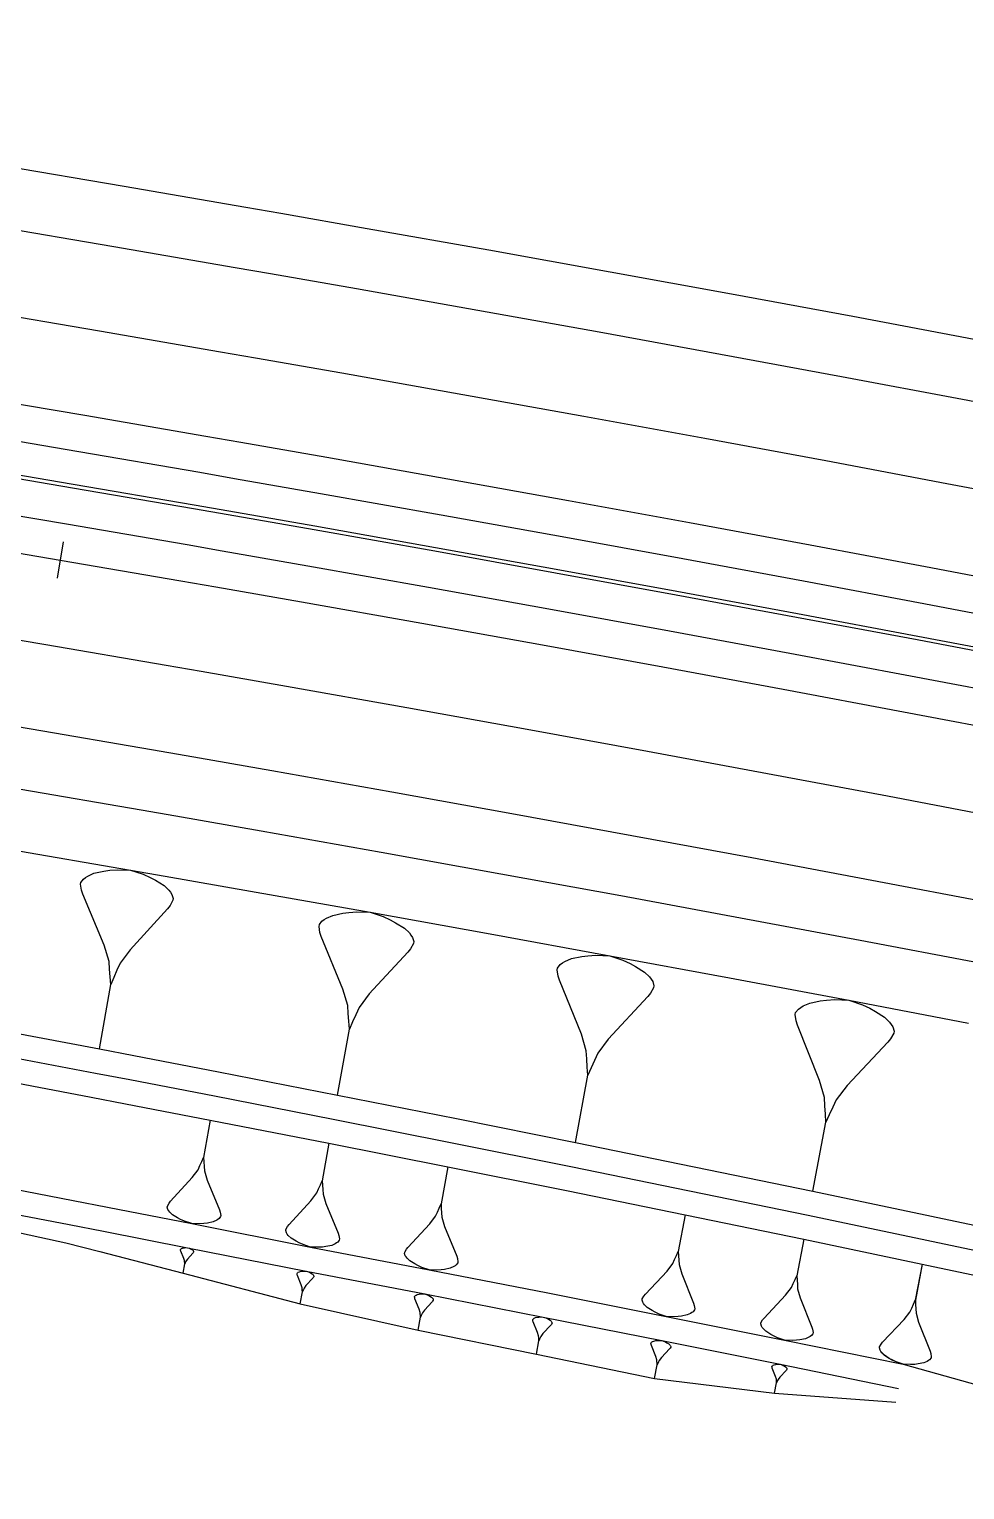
# Model space of a CAD drawing. Extents: x 388537 to 389570, y 804803 to 804975.
# Drawn here: x 389036 to 389074.3, y 804900 to 804959.7 of the extents above; entities that cross this region are included whole.
import ezdxf

# ---------------------------------------------------------------- set-up
doc = ezdxf.new("R2010")
doc.units = 0
doc.layers.get('0').update_dxf_attribs({"linetype": 'CONTINUOUS'})

msp = doc.modelspace()

# ---------------------------------------------------------------- linework, layer by layer
at = {"color": 3}
msp.add_line((389037.4411, 804938.7338), (389037.1883, 804937.2552), dxfattribs=at)
at = {"color": 7}
for p, q in [((389038.3528, 804925.0204), (389038.4412, 804925.0827)), ((389038.4412, 804925.0827), (389038.6934, 804925.1942)), ((389038.6934, 804925.1942), (389039.0963, 804925.2795)), ((389039.0963, 804925.2795), (389039.3354, 804925.3156)), ((389039.3354, 804925.3156), (389039.6498, 804925.3386)), ((389039.6498, 804925.3386), (389040.1903, 804925.3225)), ((389040.1903, 804925.3225), (389040.7046, 804925.1556)), ((389040.7046, 804925.1556), (389040.9929, 804925.0279)), ((389040.9929, 804925.0279), (389041.2058, 804924.9134)), ((389038.1498, 804924.7452), (389038.1629, 804924.8206)), ((389038.1859, 804924.5061), (389038.1498, 804924.7452)), ((389038.1629, 804924.8206), (389038.2644, 804924.9582)), ((389038.2351, 804924.3424), (389038.1859, 804924.5061)), ((389038.2644, 804924.9582), (389038.3528, 804925.0204)), ((389041.2058, 804924.9134), (389041.5564, 804924.6973)), ((389041.5564, 804924.6973), (389041.7562, 804924.5074)), ((389041.7562, 804924.5074), (389041.8185, 804924.419)), ((389039.1137, 804922.2496), (389038.2351, 804924.3424)), ((389041.8023, 804923.8785), (389041.7008, 804923.7409)), ((389041.9169, 804924.0915), (389041.8023, 804923.8785)), ((389041.8185, 804924.419), (389041.8808, 804924.3306)), ((389041.8808, 804924.3306), (389041.93, 804924.1668)), ((389041.93, 804924.1668), (389041.9169, 804924.0915)), ((389041.7008, 804923.7409), (389040.1685, 804922.0666)), ((389047.9034, 804923.0954), (389048.0079, 804923.2356)), ((389048.0079, 804923.2356), (389048.0986, 804923.2989)), ((389048.0986, 804923.2989), (389048.1894, 804923.3621)), ((389048.1894, 804923.3621), (389048.4479, 804923.4748)), ((389048.4479, 804923.4748), (389048.8604, 804923.56)), ((389048.8604, 804923.56), (389049.1051, 804923.5957)), ((389049.1051, 804923.5957), (389049.4269, 804923.6177)), ((389049.4269, 804923.6177), (389049.9796, 804923.5984)), ((389049.9796, 804923.5984), (389050.5048, 804923.4251)), ((389050.5048, 804923.4251), (389050.799, 804923.293)), ((389050.799, 804923.293), (389051.0162, 804923.1748)), ((389047.8896, 804923.0184), (389047.9034, 804923.0954)), ((389047.9253, 804922.7737), (389047.8896, 804923.0184)), ((389047.9748, 804922.6059), (389047.9253, 804922.7737)), ((389051.0162, 804923.1748), (389051.3737, 804922.952)), ((389051.3737, 804922.952), (389051.5771, 804922.7567)), ((389051.5771, 804922.7567), (389051.6404, 804922.666)), ((389051.6404, 804922.666), (389051.7036, 804922.5752)), ((389039.3105, 804921.5946), (389039.1137, 804922.2496)), ((389040.1685, 804922.0666), (389039.7625, 804921.5162)), ((389048.8628, 804920.4609), (389047.9748, 804922.6059)), ((389051.6211, 804922.1132), (389051.5165, 804921.973)), ((389051.7393, 804922.3305), (389051.6211, 804922.1132)), ((389051.7036, 804922.5752), (389051.7531, 804922.4075)), ((389051.7531, 804922.4075), (389051.7393, 804922.3305)), ((389039.3335, 804921.2802), (389039.3105, 804921.5946)), ((389039.7625, 804921.5162), (389039.6349, 804921.2279)), ((389051.5165, 804921.973), (389049.9407, 804920.2683)), ((389057.6338, 804921.3215), (389057.7415, 804921.4644)), ((389057.7415, 804921.4644), (389057.8346, 804921.5286)), ((389057.8346, 804921.5286), (389057.9278, 804921.5928)), ((389057.9278, 804921.5928), (389058.1928, 804921.7068)), ((389058.1928, 804921.7068), (389058.6151, 804921.7918)), ((389058.6151, 804921.7918), (389058.8657, 804921.8271)), ((389058.8657, 804921.8271), (389059.1949, 804921.8479)), ((389059.1949, 804921.8479), (389059.7602, 804921.8253)), ((389059.7602, 804921.8253), (389060.2965, 804921.6454)), ((389060.2965, 804921.6454), (389060.5968, 804921.5088)), ((389060.5968, 804921.5088), (389060.8184, 804921.3867)), ((389039.3566, 804920.9657), (389039.3335, 804921.2802)), ((389039.3796, 804920.6513), (389039.3566, 804920.9657)), ((389039.5072, 804920.9396), (389039.3796, 804920.6513)), ((389039.6349, 804921.2279), (389039.5072, 804920.9396)), ((389057.6194, 804921.2428), (389057.6338, 804921.3215)), ((389057.6547, 804920.9923), (389057.6194, 804921.2428)), ((389057.7044, 804920.8204), (389057.6547, 804920.9923)), ((389060.8184, 804921.3867), (389061.1829, 804921.157)), ((389061.1829, 804921.157), (389061.39, 804920.9563)), ((389061.39, 804920.9563), (389061.4542, 804920.8631)), ((389061.4542, 804920.8631), (389061.5184, 804920.7699)), ((389038.922, 804918.0144), (389039.3796, 804920.6513)), ((389049.0607, 804919.7899), (389048.8628, 804920.4609)), ((389049.9407, 804920.2683), (389049.5226, 804919.7074)), ((389058.6017, 804918.6218), (389057.7044, 804920.8204)), ((389061.4316, 804920.2978), (389061.324, 804920.1549)), ((389061.5537, 804920.5194), (389061.4316, 804920.2978)), ((389061.5184, 804920.7699), (389061.5682, 804920.5981)), ((389061.5682, 804920.5981), (389061.5537, 804920.5194)), ((389049.0826, 804919.4682), (389049.0607, 804919.7899)), ((389049.5226, 804919.7074), (389049.3906, 804919.4132)), ((389061.324, 804920.1549), (389059.7033, 804918.4192)), ((389067.4649, 804919.6445), (389067.5605, 804919.7097)), ((389067.5605, 804919.7097), (389067.6561, 804919.775)), ((389067.6561, 804919.775), (389067.9278, 804919.8902)), ((389067.9278, 804919.8902), (389068.3603, 804919.975)), ((389068.3603, 804919.975), (389068.6167, 804920.0098)), ((389068.6167, 804920.0098), (389068.9536, 804920.0294)), ((389068.9536, 804920.0294), (389069.5318, 804920.0034)), ((389069.5318, 804920.0034), (389070.0795, 804919.8166)), ((389070.0795, 804919.8166), (389070.386, 804919.6754)), ((389070.386, 804919.6754), (389070.612, 804919.5494)), ((389049.1046, 804919.1465), (389049.0826, 804919.4682)), ((389049.1265, 804918.8247), (389049.1046, 804919.1465)), ((389049.2586, 804919.1189), (389049.1265, 804918.8247)), ((389049.3906, 804919.4132), (389049.2586, 804919.1189)), ((389067.3389, 804919.4185), (389067.3541, 804919.4989)), ((389067.3737, 804919.162), (389067.3389, 804919.4185)), ((389067.3541, 804919.4989), (389067.4649, 804919.6445)), ((389067.4237, 804918.986), (389067.3737, 804919.162)), ((389070.612, 804919.5494), (389070.9837, 804919.3125)), ((389070.9837, 804919.3125), (389071.1946, 804919.1061)), ((389071.1946, 804919.1061), (389071.2598, 804919.0104)), ((389048.645, 804916.1299), (389049.1265, 804918.8247)), ((389058.8007, 804917.9344), (389058.6017, 804918.6218)), ((389068.3303, 804916.7323), (389067.4237, 804918.986)), ((389071.3598, 804918.6584), (389071.2338, 804918.4323)), ((389071.2598, 804919.0104), (389071.325, 804918.9148)), ((389071.325, 804918.9148), (389071.375, 804918.7388)), ((389071.375, 804918.7388), (389071.3598, 804918.6584)), ((389058.8215, 804917.6052), (389058.8007, 804917.9344)), ((389059.7033, 804918.4192), (389059.2728, 804917.8476)), ((389071.123, 804918.2867), (389069.4562, 804916.5194)), ((389071.2338, 804918.4323), (389071.123, 804918.2867)), ((389058.8424, 804917.276), (389058.8215, 804917.6052)), ((389058.8632, 804916.9468), (389058.8424, 804917.276)), ((389059.1363, 804917.5473), (389058.9997, 804917.247)), ((389059.2728, 804917.8476), (389059.1363, 804917.5473)), ((389058.3568, 804914.1927), (389058.8632, 804916.9468)), ((389058.9997, 804917.247), (389058.8632, 804916.9468)), ((389068.5304, 804916.0281), (389068.3303, 804916.7323)), ((389069.4562, 804916.5194), (389069.0129, 804915.9369)), ((389068.55, 804915.6912), (389068.5304, 804916.0281)), ((389068.5696, 804915.3543), (389068.55, 804915.6912)), ((389068.8717, 804915.6304), (389068.7305, 804915.3239)), ((389069.0129, 804915.9369), (389068.8717, 804915.6304)), ((389043.438, 804915.109), (389043.1691, 804913.5822)), ((389068.0571, 804912.2028), (389068.5892, 804915.0175)), ((389068.5892, 804915.0175), (389068.5696, 804915.3543)), ((389068.7305, 804915.3239), (389068.5892, 804915.0175)), ((389048.2932, 804914.1611), (389048.0197, 804912.6306)), ((389042.946, 804913.0818), (389043.0203, 804913.2486)), ((389043.0203, 804913.2486), (389043.0947, 804913.4154)), ((389043.0947, 804913.4154), (389043.1691, 804913.5822)), ((389043.1691, 804913.5822), (389043.1819, 804913.4)), ((389043.1819, 804913.4), (389043.1948, 804913.2178)), ((389043.1948, 804913.2178), (389043.2077, 804913.0357)), ((389053.1456, 804913.2), (389052.87, 804911.68)), ((389041.82, 804911.7958), (389042.71, 804912.7635)), ((389042.71, 804912.7635), (389042.946, 804913.0818)), ((389043.2077, 804913.0357), (389043.3208, 804912.6559)), ((389043.3208, 804912.6559), (389043.8267, 804911.4424)), ((389047.9447, 804912.4635), (389048.0197, 804912.6306)), ((389048.0197, 804912.6306), (389048.0321, 804912.4478)), ((389047.5573, 804911.8107), (389047.7947, 804912.1293)), ((389047.7947, 804912.1293), (389047.8697, 804912.2964)), ((389047.8697, 804912.2964), (389047.9447, 804912.4635)), ((389048.0321, 804912.4478), (389048.0446, 804912.2651)), ((389048.0446, 804912.2651), (389048.0571, 804912.0824)), ((389048.0571, 804912.0824), (389048.1695, 804911.7013)), ((389041.6866, 804911.5494), (389041.6943, 804911.5931)), ((389041.7149, 804911.4545), (389041.6866, 804911.5494)), ((389041.6943, 804911.5931), (389041.761, 804911.7163)), ((389041.7508, 804911.4032), (389041.7149, 804911.4545)), ((389041.7868, 804911.3519), (389041.7508, 804911.4032)), ((389041.761, 804911.7163), (389041.82, 804911.7958)), ((389041.9023, 804911.2416), (389041.7868, 804911.3519)), ((389043.8267, 804911.4424), (389043.8549, 804911.3475)), ((389043.8549, 804911.3475), (389043.8755, 804911.2089)), ((389046.6622, 804910.8425), (389047.5573, 804911.8107)), ((389048.1695, 804911.7013), (389048.6738, 804910.483)), ((389052.6453, 804911.1824), (389052.7202, 804911.3483)), ((389052.7202, 804911.3483), (389052.7951, 804911.5141)), ((389052.7951, 804911.5141), (389052.87, 804911.68)), ((389052.87, 804911.68), (389052.882, 804911.4984)), ((389052.882, 804911.4984), (389052.8939, 804911.3168)), ((389052.8939, 804911.3168), (389052.9058, 804911.1352)), ((389042.105, 804911.1159), (389041.9023, 804911.2416)), ((389042.2282, 804911.0493), (389042.105, 804911.1159)), ((389042.395, 804910.9749), (389042.2282, 804911.0493)), ((389042.6927, 804910.8775), (389042.395, 804910.9749)), ((389043.0058, 804910.8673), (389042.6927, 804910.8775)), ((389043.1879, 804910.8802), (389043.0058, 804910.8673)), ((389043.3265, 804910.9008), (389043.1879, 804910.8802)), ((389043.56, 804910.9496), (389043.3265, 804910.9008)), ((389043.7062, 804911.0138), (389043.56, 804910.9496)), ((389043.7575, 804911.0498), (389043.7062, 804911.0138)), ((389043.8088, 804911.0857), (389043.7575, 804911.0498)), ((389043.8678, 804911.1653), (389043.8088, 804911.0857)), ((389043.8755, 804911.2089), (389043.8678, 804911.1653)), ((389046.5357, 804910.6394), (389046.6029, 804910.7628)), ((389046.6029, 804910.7628), (389046.6622, 804910.8425)), ((389051.5169, 804909.9067), (389052.4086, 804910.8665)), ((389052.4086, 804910.8665), (389052.6453, 804911.1824)), ((389052.9058, 804911.1352), (389053.0166, 804910.7563)), ((389053.0166, 804910.7563), (389053.5146, 804909.5446)), ((389062.8419, 804911.2382), (389062.5624, 804909.7392)), ((389046.5279, 804910.5957), (389046.5357, 804910.6394)), ((389046.556, 804910.5004), (389046.5279, 804910.5957)), ((389046.5919, 804910.4489), (389046.556, 804910.5004)), ((389046.6278, 804910.3973), (389046.5919, 804910.4489)), ((389046.7434, 804910.2864), (389046.6278, 804910.3973)), ((389046.9464, 804910.1599), (389046.7434, 804910.2864)), ((389047.0698, 804910.0927), (389046.9464, 804910.1599)), ((389048.655, 804910.1253), (389048.6035, 804910.0894)), ((389048.7144, 804910.205), (389048.655, 804910.1253)), ((389048.6738, 804910.483), (389048.7019, 804910.3877)), ((389048.7019, 804910.3877), (389048.7222, 804910.2487)), ((389048.7222, 804910.2487), (389048.7144, 804910.205)), ((389067.6857, 804910.2376), (389067.4043, 804908.7491)), ((389042.2293, 804909.8114), (389042.2312, 804909.8221)), ((389042.2344, 804909.7775), (389042.2293, 804909.8114)), ((389042.2312, 804909.8221), (389042.2457, 804909.8416)), ((389042.2413, 804909.7542), (389042.2344, 804909.7775)), ((389042.3653, 804909.4567), (389042.2413, 804909.7542)), ((389042.2457, 804909.8416), (389042.2582, 804909.8504)), ((389042.2582, 804909.8504), (389042.2708, 804909.8592)), ((389042.2708, 804909.8592), (389042.3067, 804909.875)), ((389042.3067, 804909.875), (389042.3639, 804909.8869)), ((389042.3639, 804909.8869), (389042.3979, 804909.892)), ((389042.3979, 804909.892), (389042.4425, 804909.8952)), ((389042.4425, 804909.8952), (389042.5193, 804909.8927)), ((389042.7332, 804909.6676), (389042.515, 804909.4304)), ((389042.5193, 804909.8927), (389042.5922, 804909.8688)), ((389042.5922, 804909.8688), (389042.6331, 804909.8506)), ((389042.6331, 804909.8506), (389042.6633, 804909.8342)), ((389042.6633, 804909.8342), (389042.713, 804909.8034)), ((389042.713, 804909.8034), (389042.7413, 804909.7764)), ((389042.7476, 804909.6871), (389042.7332, 804909.6676)), ((389042.7413, 804909.7764), (389042.7501, 804909.7638)), ((389042.764, 804909.7173), (389042.7476, 804909.6871)), ((389042.7501, 804909.7638), (389042.7589, 804909.7512)), ((389042.7589, 804909.7512), (389042.7659, 804909.728)), ((389042.7659, 804909.728), (389042.764, 804909.7173)), ((389047.2369, 804910.0178), (389047.0698, 804910.0927)), ((389047.5352, 804909.9193), (389047.2369, 804910.0178)), ((389047.8491, 804909.9083), (389047.5352, 804909.9193)), ((389048.0318, 804909.9208), (389047.8491, 804909.9083)), ((389048.1708, 804909.9411), (389048.0318, 804909.9208)), ((389048.4051, 804909.9895), (389048.1708, 804909.9411)), ((389048.5519, 804910.0535), (389048.4051, 804909.9895)), ((389048.6035, 804910.0894), (389048.5519, 804910.0535)), ((389051.3828, 804909.6619), (389051.3906, 804909.7053)), ((389051.4105, 804909.5672), (389051.3828, 804909.6619)), ((389051.3906, 804909.7053), (389051.4577, 804909.8277)), ((389051.446, 804909.5159), (389051.4105, 804909.5672)), ((389051.4816, 804909.4646), (389051.446, 804909.5159)), ((389051.4577, 804909.8277), (389051.5169, 804909.9067)), ((389053.5146, 804909.5446), (389053.5423, 804909.4498)), ((389062.4128, 804909.4126), (389062.4876, 804909.5759)), ((389062.4876, 804909.5759), (389062.5624, 804909.7392)), ((389062.5624, 804909.7392), (389062.5733, 804909.5599)), ((389062.5733, 804909.5599), (389062.5841, 804909.3806)), ((389042.3366, 804908.8554), (389042.4025, 804909.2297)), ((389042.393, 804909.3636), (389042.3653, 804909.4567)), ((389042.3962, 804909.319), (389042.393, 804909.3636)), ((389042.3993, 804909.2743), (389042.3962, 804909.319)), ((389042.4025, 804909.2297), (389042.3993, 804909.2743)), ((389042.4207, 804909.2706), (389042.4025, 804909.2297)), ((389042.4389, 804909.3114), (389042.4207, 804909.2706)), ((389042.4572, 804909.3523), (389042.4389, 804909.3114)), ((389042.515, 804909.4304), (389042.4572, 804909.3523)), ((389047.0407, 804908.8929), (389047.0867, 804908.9129)), ((389047.0867, 804908.9129), (389047.1601, 804908.9281)), ((389047.1601, 804908.9281), (389047.2036, 804908.9344)), ((389047.2036, 804908.9344), (389047.2609, 804908.9384)), ((389047.2609, 804908.9384), (389047.3592, 804908.9349)), ((389047.3592, 804908.9349), (389047.4527, 804908.9041)), ((389051.5961, 804909.3541), (389051.4816, 804909.4646)), ((389051.7975, 804909.2278), (389051.5961, 804909.3541)), ((389051.9199, 804909.1608), (389051.7975, 804909.2278)), ((389052.0858, 804909.0859), (389051.9199, 804909.1608)), ((389052.3819, 804908.9873), (389052.0858, 804909.0859)), ((389052.6938, 804908.9757), (389052.3819, 804908.9873)), ((389052.8754, 804908.9876), (389052.6938, 804908.9757)), ((389053.0135, 804909.0074), (389052.8754, 804908.9876)), ((389053.2464, 804909.0549), (389053.0135, 804909.0074)), ((389053.3925, 804909.1181), (389053.2464, 804909.0549)), ((389053.4438, 804909.1537), (389053.3925, 804909.1181)), ((389053.4951, 804909.1893), (389053.4438, 804909.1537)), ((389053.5542, 804909.2682), (389053.4951, 804909.1893)), ((389053.5423, 804909.4498), (389053.5621, 804909.3117)), ((389053.5621, 804909.3117), (389053.5542, 804909.2682)), ((389061.218, 804907.9956), (389062.1029, 804908.9385)), ((389062.1029, 804908.9385), (389062.3381, 804909.2492)), ((389062.3381, 804909.2492), (389062.4128, 804909.4126)), ((389062.5841, 804909.3806), (389062.595, 804909.2013)), ((389062.595, 804909.2013), (389062.7025, 804908.8268)), ((389072.5265, 804909.2238), (389072.2433, 804907.7458)), ((389072.5265, 804909.2238), (389072.2435, 804907.7468)), ((389046.9873, 804908.8317), (389046.9898, 804908.8454)), ((389046.9937, 804908.7882), (389046.9873, 804908.8317)), ((389046.9898, 804908.8454), (389047.0084, 804908.8704)), ((389047.0025, 804908.7583), (389046.9937, 804908.7882)), ((389047.1605, 804908.3766), (389047.0025, 804908.7583)), ((389047.0084, 804908.8704), (389047.0245, 804908.8816)), ((389047.0245, 804908.8816), (389047.0407, 804908.8929)), ((389047.1957, 804908.2572), (389047.1605, 804908.3766)), ((389047.3523, 804908.3423), (389047.2779, 804908.2425)), ((389047.6328, 804908.6457), (389047.3523, 804908.3423)), ((389047.4527, 804908.9041), (389047.5051, 804908.8806)), ((389047.5051, 804908.8806), (389047.5437, 804908.8595)), ((389047.5437, 804908.8595), (389047.6073, 804908.8199)), ((389047.6073, 804908.8199), (389047.6435, 804908.7851)), ((389047.6513, 804908.6706), (389047.6328, 804908.6457)), ((389047.6435, 804908.7851), (389047.6548, 804908.769)), ((389047.6724, 804908.7093), (389047.6513, 804908.6706)), ((389047.6548, 804908.769), (389047.666, 804908.7528)), ((389047.666, 804908.7528), (389047.6748, 804908.723)), ((389047.6748, 804908.723), (389047.6724, 804908.7093)), ((389062.7025, 804908.8268), (389063.1881, 804907.6283)), ((389067.1802, 804908.2629), (389067.2549, 804908.425)), ((389067.2549, 804908.425), (389067.3296, 804908.587)), ((389067.3296, 804908.587), (389067.4043, 804908.7491)), ((389067.4043, 804908.7491), (389067.4146, 804908.5709)), ((389067.4146, 804908.5709), (389067.425, 804908.3928)), ((389067.425, 804908.3928), (389067.4354, 804908.2146)), ((389047.1218, 804907.6059), (389047.2074, 804908.0854)), ((389047.1996, 804908.2), (389047.1957, 804908.2572)), ((389047.2035, 804908.1427), (389047.1996, 804908.2)), ((389047.2074, 804908.0854), (389047.2035, 804908.1427)), ((389047.2309, 804908.1378), (389047.2074, 804908.0854)), ((389047.2544, 804908.1902), (389047.2309, 804908.1378)), ((389047.2779, 804908.2425), (389047.2544, 804908.1902)), ((389051.79, 804907.8897), (389051.7927, 804907.905)), ((389051.7969, 804907.8413), (389051.79, 804907.8897)), ((389051.7927, 804907.905), (389051.8135, 804907.9326)), ((389051.8066, 804907.8081), (389051.7969, 804907.8413)), ((389051.9811, 804907.3835), (389051.8066, 804907.8081)), ((389051.8135, 804907.9326), (389051.8315, 804907.9451)), ((389051.8315, 804907.9451), (389051.8494, 804907.9575)), ((389051.8494, 804907.9575), (389051.9006, 804907.9797)), ((389051.9006, 804907.9797), (389051.9822, 804907.9963)), ((389051.9822, 804907.9963), (389052.0306, 804908.0033)), ((389052.0306, 804908.0033), (389052.0942, 804908.0075)), ((389052.0942, 804908.0075), (389052.2035, 804908.0034)), ((389052.2035, 804908.0034), (389052.3073, 804907.9689)), ((389052.3073, 804907.9689), (389052.3654, 804907.9426)), ((389052.3654, 804907.9426), (389052.4083, 804907.9191)), ((389052.4083, 804907.9191), (389052.4789, 804907.8749)), ((389052.4789, 804907.8749), (389052.519, 804907.8362)), ((389052.519, 804907.8362), (389052.5315, 804907.8182)), ((389052.5509, 804907.7518), (389052.5274, 804907.7089)), ((389052.5315, 804907.8182), (389052.5439, 804907.8002)), ((389052.5439, 804907.8002), (389052.5536, 804907.767)), ((389052.5536, 804907.767), (389052.5509, 804907.7518)), ((389061.0844, 804907.7546), (389061.0924, 804907.7974)), ((389061.1113, 804907.661), (389061.0844, 804907.7546)), ((389061.0924, 804907.7974), (389061.1592, 804907.9179)), ((389061.1592, 804907.9179), (389061.218, 804907.9956)), ((389066.0644, 804907.0202), (389066.9458, 804907.9548)), ((389066.9458, 804907.9548), (389067.1802, 804908.2629)), ((389067.4354, 804908.2146), (389067.5412, 804907.8423)), ((389067.5412, 804907.8423), (389068.0207, 804906.6504)), ((389072.1687, 804907.585), (389072.2433, 804907.7458)), ((389072.1689, 804907.5861), (389072.2435, 804907.7468)), ((389072.2433, 804907.7458), (389072.2532, 804907.5688)), ((389072.2435, 804907.7468), (389072.2533, 804907.57)), ((389052.0199, 804907.2508), (389051.9811, 804907.3835)), ((389052.0241, 804907.1871), (389052.0199, 804907.2508)), ((389052.0283, 804907.1235), (389052.0241, 804907.1871)), ((389052.0325, 804907.0599), (389052.0283, 804907.1235)), ((389052.0587, 804907.118), (389052.0325, 804907.0599)), ((389052.085, 804907.1761), (389052.0587, 804907.118)), ((389052.1113, 804907.2342), (389052.085, 804907.1761)), ((389052.1942, 804907.3449), (389052.1113, 804907.2342)), ((389052.5066, 804907.6812), (389052.1942, 804907.3449)), ((389052.5274, 804907.7089), (389052.5066, 804907.6812)), ((389061.1461, 804907.6101), (389061.1113, 804907.661)), ((389061.1809, 804907.5593), (389061.1461, 804907.6101)), ((389061.2935, 804907.4497), (389061.1809, 804907.5593)), ((389061.4916, 804907.3241), (389061.2935, 804907.4497)), ((389061.6121, 804907.2573), (389061.4916, 804907.3241)), ((389061.7755, 804907.1826), (389061.6121, 804907.2573)), ((389062.0673, 804907.0839), (389061.7755, 804907.1826)), ((389062.9209, 804907.1463), (389062.6908, 804907.1005)), ((389063.0654, 804907.208), (389062.9209, 804907.1463)), ((389063.1162, 804907.2428), (389063.0654, 804907.208)), ((389063.167, 804907.2777), (389063.1162, 804907.2428)), ((389063.2258, 804907.3553), (389063.167, 804907.2777)), ((389063.1881, 804907.6283), (389063.2149, 804907.5346)), ((389063.2149, 804907.5346), (389063.2338, 804907.3982)), ((389063.2338, 804907.3982), (389063.2258, 804907.3553)), ((389071.7859, 804906.9579), (389072.0195, 804907.2634)), ((389071.7864, 804906.9595), (389072.0199, 804907.2647)), ((389072.0195, 804907.2634), (389072.0941, 804907.4242)), ((389072.0199, 804907.2647), (389072.0944, 804907.4254)), ((389072.0941, 804907.4242), (389072.1687, 804907.585)), ((389072.0944, 804907.4254), (389072.1689, 804907.5861)), ((389072.2532, 804907.5688), (389072.263, 804907.3918)), ((389072.2533, 804907.57), (389072.2632, 804907.3931)), ((389072.263, 804907.3918), (389072.2729, 804907.2148)), ((389072.2632, 804907.3931), (389072.273, 804907.2162)), ((389072.2729, 804907.2148), (389072.377, 804906.8446)), ((389072.273, 804907.2162), (389072.3771, 804906.8463)), ((389051.9359, 804906.5273), (389052.0325, 804907.0599)), ((389056.6196, 804906.9429), (389056.6225, 804906.9585)), ((389056.6266, 804906.8931), (389056.6196, 804906.9429)), ((389056.6225, 804906.9585), (389056.6438, 804906.9869)), ((389056.6365, 804906.8589), (389056.6266, 804906.8931)), ((389056.8148, 804906.4219), (389056.6365, 804906.8589)), ((389056.6438, 804906.9869), (389056.6624, 804906.9997)), ((389056.6624, 804906.9997), (389056.6809, 804907.0124)), ((389056.6809, 804907.0124), (389056.7336, 804907.0351)), ((389056.7336, 804907.0351), (389056.8175, 804907.052)), ((389056.8175, 804907.052), (389056.8673, 804907.059)), ((389056.8673, 804907.059), (389056.9328, 804907.0632)), ((389056.9328, 804907.0632), (389057.0451, 804907.0587)), ((389057.356, 804906.7266), (389057.0338, 804906.3816)), ((389057.0451, 804907.0587), (389057.1517, 804907.0229)), ((389057.1517, 804907.0229), (389057.2114, 804906.9958)), ((389057.2114, 804906.9958), (389057.2555, 804906.9715)), ((389057.2555, 804906.9715), (389057.3279, 804906.9258)), ((389057.3279, 804906.9258), (389057.3691, 804906.8859)), ((389057.3774, 804906.755), (389057.356, 804906.7266)), ((389057.3691, 804906.8859), (389057.3819, 804906.8674)), ((389057.4016, 804906.7991), (389057.3774, 804906.755)), ((389057.3819, 804906.8674), (389057.3946, 804906.8489)), ((389057.3946, 804906.8489), (389057.4045, 804906.8147)), ((389057.4045, 804906.8147), (389057.4016, 804906.7991)), ((389062.3751, 804907.0708), (389062.0673, 804907.0839)), ((389062.5544, 804907.0817), (389062.3751, 804907.0708)), ((389062.6908, 804907.1005), (389062.5544, 804907.0817)), ((389065.9311, 804906.7812), (389065.9391, 804906.8237)), ((389065.9575, 804906.6881), (389065.9311, 804906.7812)), ((389065.9391, 804906.8237), (389066.0058, 804906.9432)), ((389065.992, 804906.6375), (389065.9575, 804906.6881)), ((389066.0265, 804906.5869), (389065.992, 804906.6375)), ((389066.0058, 804906.9432), (389066.0644, 804907.0202)), ((389066.138, 804906.4777), (389066.0265, 804906.5869)), ((389068.0207, 804906.6504), (389068.0471, 804906.5573)), ((389068.0471, 804906.5573), (389068.0655, 804906.4217)), ((389070.9079, 804906.0317), (389071.7859, 804906.9579)), ((389070.909, 804906.0339), (389071.7864, 804906.9595)), ((389072.377, 804906.8446), (389072.8504, 804905.6595)), ((389072.3771, 804906.8463), (389072.8502, 804905.6619)), ((389056.7662, 804905.5415), (389056.8668, 804906.0889)), ((389056.8544, 804906.2852), (389056.8148, 804906.4219)), ((389056.8585, 804906.2198), (389056.8544, 804906.2852)), ((389056.8627, 804906.1543), (389056.8585, 804906.2198)), ((389056.8668, 804906.0889), (389056.8627, 804906.1543)), ((389056.894, 804906.1486), (389056.8668, 804906.0889)), ((389056.9211, 804906.2083), (389056.894, 804906.1486)), ((389056.9483, 804906.268), (389056.9211, 804906.2083)), ((389057.0338, 804906.3816), (389056.9483, 804906.268)), ((389061.4461, 804905.9828), (389061.4491, 804905.9989)), ((389061.4532, 804905.9316), (389061.4461, 804905.9828)), ((389061.4491, 804905.9989), (389061.4711, 804906.028)), ((389061.4632, 804905.8964), (389061.4532, 804905.9316)), ((389061.4711, 804906.028), (389061.4902, 804906.0411)), ((389061.4902, 804906.0411), (389061.5093, 804906.0542)), ((389061.5093, 804906.0542), (389061.5635, 804906.0774)), ((389061.5635, 804906.0774), (389061.6499, 804906.0945)), ((389061.6499, 804906.0945), (389061.7011, 804906.1016)), ((389061.7011, 804906.1016), (389061.7684, 804906.1057)), ((389061.7684, 804906.1057), (389061.884, 804906.1008)), ((389061.884, 804906.1008), (389061.9935, 804906.0637)), ((389061.9935, 804906.0637), (389062.0548, 804906.0357)), ((389062.0548, 804906.0357), (389062.1001, 804906.0106)), ((389062.1001, 804906.0106), (389062.1745, 804905.9634)), ((389062.1745, 804905.9634), (389062.2167, 804905.9223)), ((389062.2167, 804905.9223), (389062.2298, 804905.9032)), ((389066.3346, 804906.3525), (389066.138, 804906.4777)), ((389066.4541, 804906.2858), (389066.3346, 804906.3525)), ((389066.6162, 804906.2112), (389066.4541, 804906.2858)), ((389066.9058, 804906.1124), (389066.6162, 804906.2112)), ((389067.2116, 804906.0986), (389066.9058, 804906.1124)), ((389067.3897, 804906.109), (389067.2116, 804906.0986)), ((389067.5253, 804906.1274), (389067.3897, 804906.109)), ((389067.7541, 804906.1722), (389067.5253, 804906.1274)), ((389067.8977, 804906.2332), (389067.7541, 804906.1722)), ((389067.9483, 804906.2677), (389067.8977, 804906.2332)), ((389067.9989, 804906.3022), (389067.9483, 804906.2677)), ((389068.0575, 804906.3792), (389067.9989, 804906.3022)), ((389068.0655, 804906.4217), (389068.0575, 804906.3792)), ((389070.783, 804905.8367), (389070.8495, 804905.9553)), ((389070.7842, 804905.8391), (389070.8507, 804905.9576)), ((389070.8495, 804905.9553), (389070.9079, 804906.0317)), ((389070.8507, 804905.9576), (389070.909, 804906.0339)), ((389061.6455, 804905.4465), (389061.4632, 804905.8964)), ((389061.6859, 804905.3059), (389061.6455, 804905.4465)), ((389061.8706, 804905.4045), (389061.7823, 804905.2879)), ((389062.2028, 804905.7585), (389061.8706, 804905.4045)), ((389062.2249, 804905.7877), (389062.2028, 804905.7585)), ((389062.25, 804905.8329), (389062.2249, 804905.7877)), ((389062.2298, 804905.9032), (389062.2429, 804905.8842)), ((389062.2429, 804905.8842), (389062.253, 804905.849)), ((389062.253, 804905.849), (389062.25, 804905.8329)), ((389070.7749, 804905.7945), (389070.783, 804905.8367)), ((389070.801, 804905.702), (389070.7749, 804905.7945)), ((389070.7761, 804905.7969), (389070.7842, 804905.8391)), ((389070.8021, 804905.7044), (389070.7761, 804905.7969)), ((389070.8351, 804905.6516), (389070.801, 804905.702)), ((389070.8362, 804905.6541), (389070.8021, 804905.7044)), ((389070.8692, 804905.6013), (389070.8351, 804905.6516)), ((389070.8704, 804905.6038), (389070.8362, 804905.6541)), ((389070.9797, 804905.4926), (389070.8692, 804905.6013)), ((389070.9808, 804905.4951), (389070.8704, 804905.6038)), ((389071.1747, 804905.3677), (389070.9797, 804905.4926)), ((389071.1756, 804905.3703), (389070.9808, 804905.4951)), ((389071.2933, 804905.3012), (389071.1747, 804905.3677)), ((389071.2941, 804905.3039), (389071.1756, 804905.3703)), ((389072.886, 804905.3925), (389072.8277, 804905.3162)), ((389072.8863, 804905.3899), (389072.8279, 804905.3135)), ((389072.8502, 804905.6619), (389072.8762, 804905.5694)), ((389072.8504, 804905.6595), (389072.8764, 804905.5669)), ((389072.8762, 804905.5694), (389072.8941, 804905.4347)), ((389072.8764, 804905.5669), (389072.8944, 804905.4321)), ((389072.8941, 804905.4347), (389072.886, 804905.3925)), ((389072.8944, 804905.4321), (389072.8863, 804905.3899)), ((389061.5932, 804904.5413), (389061.6981, 804905.104)), ((389061.69, 804905.2386), (389061.6859, 804905.3059)), ((389061.694, 804905.1713), (389061.69, 804905.2386)), ((389061.6981, 804905.104), (389061.694, 804905.1713)), ((389061.7262, 804905.1653), (389061.6981, 804905.104)), ((389061.7543, 804905.2266), (389061.7262, 804905.1653)), ((389061.7823, 804905.2879), (389061.7543, 804905.2266)), ((389066.3873, 804905.041), (389066.3896, 804905.0532)), ((389066.3926, 804905.0021), (389066.3873, 804905.041)), ((389066.3896, 804905.0532), (389066.4064, 804905.0753)), ((389066.4001, 804904.9753), (389066.3926, 804905.0021)), ((389066.5377, 804904.6333), (389066.4001, 804904.9753)), ((389066.4064, 804905.0753), (389066.4209, 804905.0852)), ((389066.4209, 804905.0852), (389066.4354, 804905.0951)), ((389066.4354, 804905.0951), (389066.4767, 804905.1126)), ((389066.4767, 804905.1126), (389066.5423, 804905.1254)), ((389066.5423, 804905.1254), (389066.5812, 804905.1307)), ((389066.5812, 804905.1307), (389066.6323, 804905.1337)), ((389066.6323, 804905.1337), (389066.7201, 804905.1298)), ((389066.9616, 804904.8692), (389066.7086, 804904.601)), ((389066.7201, 804905.1298), (389066.8032, 804905.1014)), ((389066.8032, 804905.1014), (389066.8497, 804905.08)), ((389066.8497, 804905.08), (389066.884, 804905.0608)), ((389066.884, 804905.0608), (389066.9405, 804905.0249)), ((389066.9405, 804905.0249), (389066.9725, 804904.9936)), ((389066.9784, 804904.8913), (389066.9616, 804904.8692)), ((389066.9725, 804904.9936), (389066.9824, 804904.9791)), ((389066.9975, 804904.9256), (389066.9784, 804904.8913)), ((389066.9824, 804904.9791), (389066.9923, 804904.9645)), ((389066.9923, 804904.9645), (389066.9998, 804904.9378)), ((389066.9998, 804904.9378), (389066.9975, 804904.9256)), ((389071.4541, 804905.2266), (389071.2933, 804905.3012)), ((389071.4548, 804905.2293), (389071.2941, 804905.3039)), ((389071.7416, 804905.1277), (389071.4541, 804905.2266)), ((389071.7421, 804905.1305), (389071.4548, 804905.2293)), ((389072.0453, 804905.1133), (389071.7416, 804905.1277)), ((389072.0456, 804905.1161), (389071.7421, 804905.1305)), ((389072.2223, 804905.1232), (389072.0453, 804905.1133)), ((389072.2225, 804905.126), (389072.0456, 804905.1161)), ((389072.3571, 804905.1411), (389072.2223, 804905.1232)), ((389072.3572, 804905.1439), (389072.2225, 804905.126)), ((389072.5844, 804905.1851), (389072.3571, 804905.1411)), ((389072.5843, 804905.1879), (389072.3572, 804905.1439)), ((389072.7271, 804905.248), (389072.5843, 804905.1879)), ((389072.7272, 804905.2453), (389072.5844, 804905.1851)), ((389072.7774, 804905.2821), (389072.7271, 804905.248)), ((389072.7776, 804905.2794), (389072.7272, 804905.2453)), ((389072.8277, 804905.3162), (389072.7774, 804905.2821)), ((389072.8279, 804905.3135), (389072.7776, 804905.2794)), ((389066.4963, 804903.9458), (389066.577, 804904.373)), ((389066.5681, 804904.5264), (389066.5377, 804904.6333)), ((389066.5711, 804904.4753), (389066.5681, 804904.5264)), ((389066.5741, 804904.4242), (389066.5711, 804904.4753)), ((389066.577, 804904.373), (389066.5741, 804904.4242)), ((389066.5985, 804904.4195), (389066.577, 804904.373)), ((389066.6199, 804904.4661), (389066.5985, 804904.4195)), ((389066.6413, 804904.5126), (389066.6199, 804904.4661)), ((389066.7086, 804904.601), (389066.6413, 804904.5126))]:
    msp.add_line(p, q, dxfattribs=at)
at = {"color": 2, "linetype": 'CONTINUOUS'}
for points in [[(389000, 804959.6873), (389000.128, 804959.6682), (389005.1098, 804958.9124), (389010.0896, 804958.144), (389015.0675, 804957.3633), (389020.0434, 804956.57), (389025.0173, 804955.7644), (389029.9892, 804954.9463), (389034.9591, 804954.1158), (389039.9268, 804953.2728), (389044.8924, 804952.4175), (389046.3285, 804952.1677), (389049.8559, 804951.5497), (389054.8172, 804950.6695), (389059.7762, 804949.777), (389064.733, 804948.872), (389069.6876, 804947.9546), (389074.6398, 804947.0249)], [(389000, 804948.5618), (389003.446, 804948.0389), (389008.3987, 804947.2748), (389013.3494, 804946.4983), (389018.2982, 804945.7094), (389023.2449, 804944.9081), (389028.1897, 804944.0945), (389033.1324, 804943.2685), (389038.073, 804942.4302), (389043.0115, 804941.5795), (389044.4398, 804941.3311), (389047.9479, 804940.7164), (389052.8821, 804939.8411), (389057.8141, 804938.9534), (389062.7439, 804938.0533), (389067.6714, 804937.141), (389072.5966, 804936.2163), (389077.5195, 804935.2793), (389082.44, 804934.33), (389087.3581, 804933.3685), (389091.7266, 804932.5036), (389092.2726, 804932.3949), (389097.1763, 804931.4185), (389100, 804930.8562)], [(389000, 804945.5274), (389002.9923, 804945.0734), (389007.9375, 804944.3104), (389012.8808, 804943.5351), (389017.8222, 804942.7474), (389019.0957, 804942.5423), (389022.7616, 804941.9473), (389027.6989, 804941.1349), (389032.6342, 804940.3101), (389037.5675, 804939.4731), (389042.4986, 804938.6236), (389043.9247, 804938.3756), (389047.4276, 804937.7619), (389052.3544, 804936.8878), (389057.279, 804936.0015), (389062.2014, 804935.1028), (389067.1215, 804934.1918), (389072.0393, 804933.2685), (389076.9548, 804932.3329)], [(389000, 804934.4016), (389001.3285, 804934.2), (389006.2466, 804933.4412), (389011.1627, 804932.6701), (389016.0769, 804931.8867), (389020.9892, 804931.091), (389025.8994, 804930.2831), (389030.8076, 804929.4629), (389035.7137, 804928.6304), (389040.6177, 804927.7856), (389042.036, 804927.539), (389045.5196, 804926.9286), (389050.4194, 804926.0594), (389055.3169, 804925.1779), (389060.2122, 804924.2841), (389065.1053, 804923.3782), (389069.9961, 804922.4599), (389074.8846, 804921.5295)]]:
    msp.add_lwpolyline(points, dxfattribs=at)
at = {"color": 7, "linetype": 'CONTINUOUS'}
for points in [[(389000, 804957.1591), (389004.7316, 804956.4411), (389009.7053, 804955.6737), (389014.677, 804954.8939), (389019.6468, 804954.1017), (389024.6145, 804953.297), (389029.5802, 804952.48), (389034.5439, 804951.6505), (389039.5055, 804950.8086), (389044.4649, 804949.9543), (389045.8992, 804949.7048), (389049.4222, 804949.0876), (389054.3774, 804948.2085), (389059.3303, 804947.317), (389064.281, 804946.4132), (389069.2293, 804945.497), (389074.1754, 804944.5684), (389079.1192, 804943.6274), (389084.0606, 804942.6741), (389088.9995, 804941.7085), (389093.3866, 804940.84), (389093.9326, 804940.7313), (389098.8363, 804939.7548), (389100, 804939.5231)], [(389000, 804953.619), (389004.2023, 804952.9814), (389009.1673, 804952.2153), (389014.1303, 804951.4369), (389019.0915, 804950.646), (389020.3701, 804950.4401), (389024.0506, 804949.8428), (389029.0077, 804949.0271), (389033.9627, 804948.1991), (389038.9157, 804947.3586), (389043.8665, 804946.5058), (389045.2983, 804946.2568), (389048.8152, 804945.6406), (389053.7617, 804944.7631), (389058.706, 804943.8732), (389063.648, 804942.9709), (389068.5878, 804942.0563), (389073.5253, 804941.1293), (389078.4605, 804940.19)], [(389000, 804950.0789), (389003.6729, 804949.5217), (389008.6293, 804948.7569), (389013.5837, 804947.9798), (389018.5362, 804947.1904), (389019.8126, 804946.9848), (389023.4866, 804946.3885), (389028.4351, 804945.5743), (389033.3815, 804944.7477), (389038.3258, 804943.9087), (389043.268, 804943.0574), (389044.6973, 804942.8088), (389048.2081, 804942.1937), (389053.146, 804941.3177), (389058.0817, 804940.4293), (389063.0151, 804939.5286), (389067.9463, 804938.6156), (389072.8752, 804937.6902), (389077.8018, 804936.7525)], [(389000, 804944.0103), (389002.7654, 804943.5907), (389007.7069, 804942.8283), (389012.6465, 804942.0535), (389017.5842, 804941.2664), (389022.5199, 804940.4669), (389027.4535, 804939.6551), (389032.3851, 804938.831), (389037.3147, 804937.9945), (389042.2421, 804937.1457), (389043.6671, 804936.8979), (389047.1674, 804936.2846), (389052.0905, 804935.4112), (389057.0114, 804934.5255), (389061.9301, 804933.6275), (389066.8466, 804932.7172), (389071.7607, 804931.7946), (389076.6725, 804930.8597), (389081.582, 804929.9126), (389086.4891, 804928.9532), (389090.8478, 804928.0903), (389091.3938, 804927.9816), (389096.2975, 804927.0051), (389100, 804926.2679)], [(389000, 804940.4702), (389002.236, 804940.1309), (389007.1689, 804939.3699), (389012.0999, 804938.5964), (389017.0289, 804937.8107), (389018.2993, 804937.6061), (389021.9559, 804937.0126), (389026.881, 804936.2023), (389031.8039, 804935.3796), (389036.7248, 804934.5446), (389041.6436, 804933.6973), (389043.0662, 804933.4499), (389046.5603, 804932.8377), (389051.4748, 804931.9658), (389056.3871, 804931.0817), (389061.2972, 804930.1852), (389066.2051, 804929.2765), (389071.1106, 804928.3555), (389076.0138, 804927.4223)], [(389000, 804936.9302), (389001.7067, 804936.6712), (389006.6309, 804935.9115), (389011.5532, 804935.1394), (389016.4736, 804934.355), (389021.392, 804933.5584), (389026.3084, 804932.7494), (389031.2227, 804931.9282), (389036.135, 804931.0946), (389041.0452, 804930.2488), (389042.4652, 804930.0019), (389045.9532, 804929.3907), (389050.8591, 804928.5204), (389055.7628, 804927.6378), (389060.6643, 804926.7429), (389065.5635, 804925.8358), (389070.4605, 804924.9164), (389075.3551, 804923.9848)], [(389000, 804925.0477), (389004.8123, 804924.2216), (389009.6923, 804923.3714), (389014.57, 804922.5089), (389015.8271, 804922.2846), (389019.4453, 804921.6343), (389024.3181, 804920.7475), (389029.1886, 804919.8486), (389034.0565, 804918.9376), (389038.922, 804918.0144), (389040.329, 804917.745), (389043.7849, 804917.0787), (389048.645, 804916.1299), (389053.5023, 804915.1679), (389058.3568, 804914.1927), (389063.2084, 804913.2043), (389068.0571, 804912.2028), (389072.9029, 804911.1881), (389077.7457, 804910.1602)], [(389000, 804924.0333), (389004.6586, 804923.2335), (389009.5361, 804922.3836), (389014.4113, 804921.5216), (389015.6678, 804921.2974), (389019.2841, 804920.6474), (389024.1545, 804919.761), (389029.0225, 804918.8625), (389033.888, 804917.9519), (389038.751, 804917.0291), (389040.1573, 804916.7599), (389043.6114, 804916.0939), (389048.4691, 804915.1455), (389053.3239, 804914.184), (389058.176, 804913.2092), (389063.0251, 804912.2213), (389067.8714, 804911.2202), (389072.7147, 804910.2059), (389077.555, 804909.1785)], [(389000, 804918.7695), (389003.8595, 804918.0969), (389008.7223, 804917.2369), (389013.5827, 804916.3648), (389014.8353, 804916.138), (389018.4406, 804915.4806), (389023.2961, 804914.5842), (389028.1491, 804913.6758), (389032.9995, 804912.7553), (389037.8474, 804911.8226), (389039.2494, 804911.5505), (389042.6927, 804910.8775), (389047.5352, 804909.9193), (389052.3819, 804908.9873), (389057.226, 804908.0422), (389062.0673, 804907.0839), (389066.9058, 804906.1124), (389071.7416, 804905.1277)], [(389000, 804917.7547), (389003.7058, 804917.1088), (389008.5661, 804916.2492), (389013.424, 804915.3775), (389014.676, 804915.1508), (389018.2795, 804914.4936), (389023.1325, 804913.5977), (389027.983, 804912.6897), (389032.831, 804911.7696), (389037.6765, 804910.8373), (389039.0777, 804910.5654), (389042.5193, 804909.8927), (389047.3592, 804908.9349), (389052.2035, 804908.0034), (389057.0451, 804907.0587), (389061.884, 804906.1008), (389066.7201, 804905.1298), (389071.5534, 804904.1456)], [(389000, 804917.6072), (389003.653, 804916.7696), (389008.4657, 804915.614), (389013.3268, 804914.7724), (389014.5852, 804914.5882), (389018.1966, 804913.9861), (389023.0711, 804913.2272), (389027.8997, 804912.195), (389032.7239, 804911.1431), (389037.5471, 804910.0919), (389038.9337, 804909.7394), (389042.3366, 804908.8554), (389047.1218, 804907.6059), (389051.9359, 804906.5273), (389056.7662, 804905.5415), (389061.5932, 804904.5413), (389066.4963, 804903.9458), (389071.4445, 804903.5774)], [(389071.7424, 804905.1316), (389076.5114, 804903.8052), (389081.3284, 804902.7322), (389085.617, 804901.8213), (389086.1615, 804901.7052), (389091.0585, 804900.6952), (389093.6993, 804900)]]:
    msp.add_lwpolyline(points, dxfattribs=at)
at = {"color": 1, "linetype": 'CONTINUOUS'}
for points in [[(389000, 804947.1963), (389003.2418, 804946.7044), (389008.1912, 804945.9408), (389013.1385, 804945.1648), (389018.084, 804944.3765), (389019.3586, 804944.1712), (389023.0274, 804943.5757), (389027.9688, 804942.7627), (389032.9082, 804941.9372), (389037.8455, 804941.0995), (389042.7807, 804940.2493), (389044.208, 804940.0011), (389047.7138, 804939.3869), (389052.6446, 804938.5121), (389057.5733, 804937.625), (389062.4998, 804936.7256), (389067.4239, 804935.8138), (389072.3458, 804934.8898), (389077.2654, 804933.9535)], [(389000, 804947.0446), (389003.2192, 804946.5562), (389008.1681, 804945.7926), (389013.1151, 804945.0167), (389018.0602, 804944.2284), (389019.3347, 804944.0231), (389023.0032, 804943.4277), (389027.9443, 804942.6147), (389032.8833, 804941.7893), (389037.8202, 804940.9516), (389042.7551, 804940.1016), (389044.1822, 804939.8533), (389047.6877, 804939.2392), (389052.6183, 804938.3645), (389057.5466, 804937.4774), (389062.4726, 804936.5781), (389067.3964, 804935.6664), (389072.318, 804934.7424), (389077.2372, 804933.8061)], [(389000, 804931.8729), (389000.9504, 804931.7287), (389005.8623, 804930.9709), (389010.7723, 804930.2008), (389015.6803, 804929.4184), (389016.9453, 804929.2147), (389020.5864, 804928.6237), (389025.4904, 804927.8168), (389030.3924, 804926.9976), (389035.2924, 804926.1661), (389040.1903, 804925.3225), (389041.6067, 804925.0761), (389045.086, 804924.4665), (389049.9796, 804923.5984), (389054.871, 804922.718), (389059.7602, 804921.8253), (389064.6471, 804920.9205), (389069.5318, 804920.0034), (389074.4141, 804919.0742)], [(389000, 804923.0188), (389004.5049, 804922.2454), (389009.38, 804921.3959), (389014.2527, 804920.5342), (389015.5085, 804920.3101), (389019.123, 804919.6604), (389023.991, 804918.7745), (389028.8565, 804917.8764), (389033.7195, 804916.9662), (389038.58, 804916.0438), (389039.9856, 804915.7747), (389043.438, 804915.109), (389048.2932, 804914.1611), (389053.1456, 804913.2), (389057.9951, 804912.2257), (389062.8419, 804911.2382), (389067.6857, 804910.2376), (389072.5265, 804909.2238), (389077.3644, 804908.1969)]]:
    msp.add_lwpolyline(points, dxfattribs=at)
at = {"color": 3, "linetype": 'CONTINUOUS'}
msp.add_lwpolyline([(389000, 804944.0103), (389002.7654, 804943.5907), (389007.7069, 804942.8283), (389012.6465, 804942.0535), (389017.5842, 804941.2664), (389018.8568, 804941.0614), (389022.5199, 804940.4669), (389027.4535, 804939.6551), (389032.3851, 804938.831), (389037.3147, 804937.9945), (389042.2421, 804937.1457), (389043.6671, 804936.8979), (389047.1674, 804936.2846), (389052.0905, 804935.4112), (389057.0114, 804934.5255), (389061.9301, 804933.6275), (389066.8466, 804932.7172), (389071.7607, 804931.7946), (389076.6725, 804930.8597)], dxfattribs=at)

doc.saveas('drawing.dxf')
